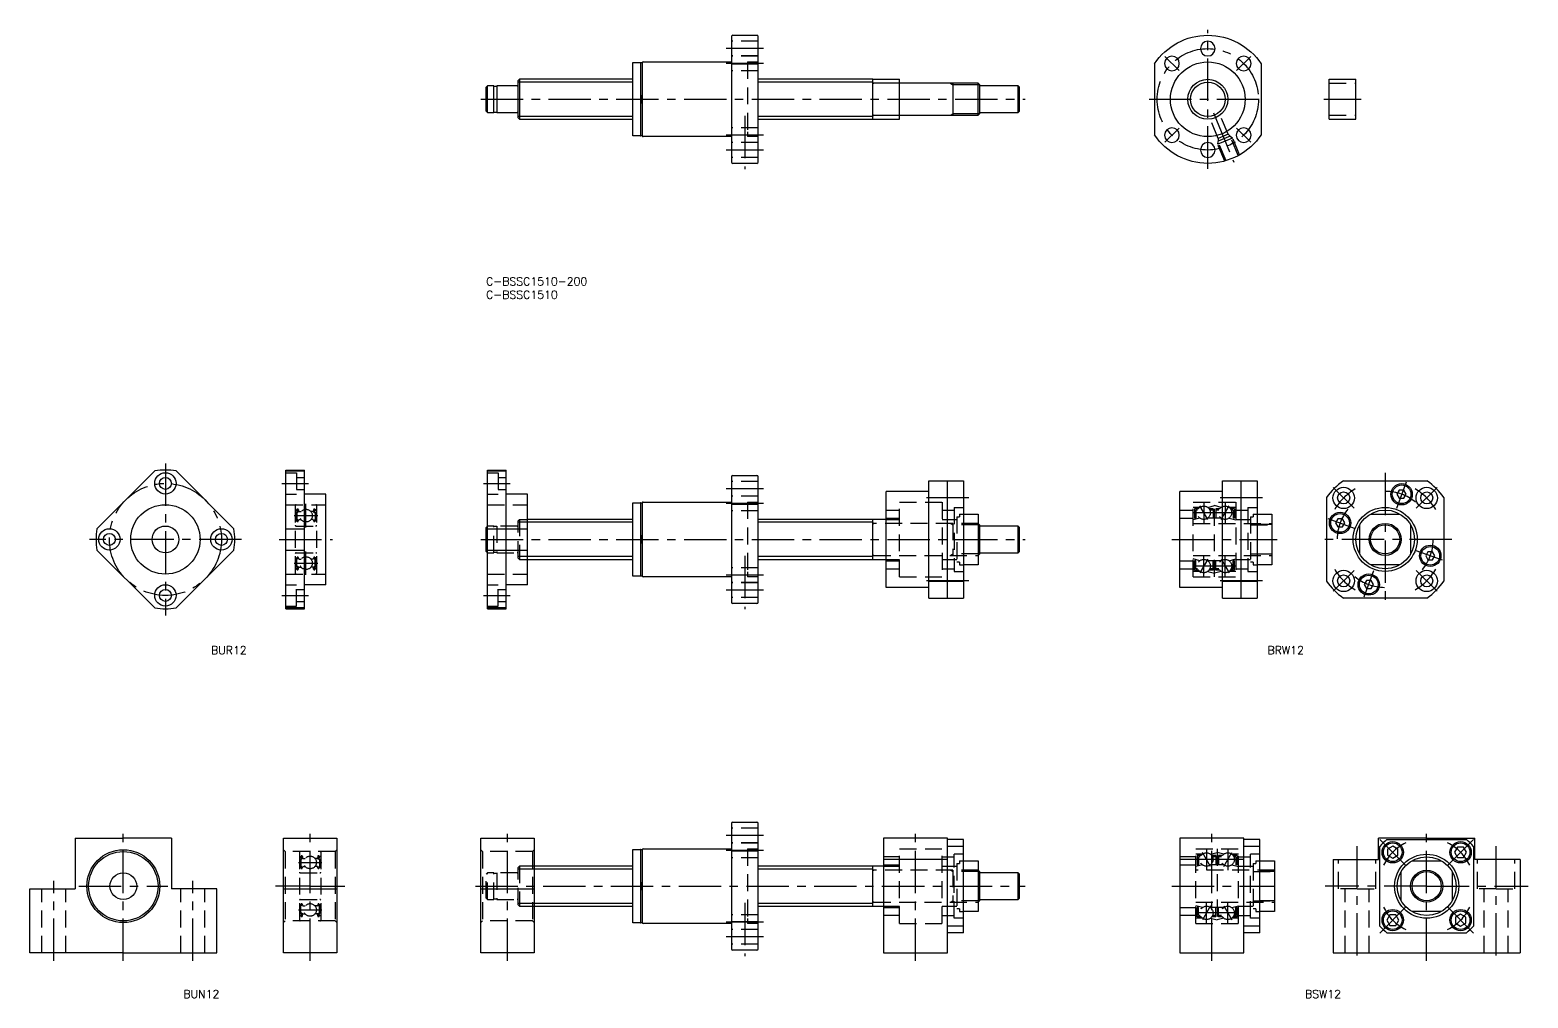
# Model space of a CAD drawing. Extents: x -171 to 391, y -270 to 93.
import ezdxf

# ---------------------------------------------------------------- set-up
doc = ezdxf.new("R2010")
doc.units = 0
doc.header["$LTSCALE"] = 0.5
for name, pattern in [('CENTER', [50.8, 31.75, -6.35, 6.35, -6.35]), ('DASHED', [19.05, 12.7, -6.35]), ('PHANTOM', [63.5, 31.75, -6.35, 6.35, -6.35, 6.35, -6.35])]:
    doc.linetypes.add(name, pattern=pattern)
doc.layers.get('0').update_dxf_attribs({"linetype": 'CONTINUOUS'})
doc.layers.add('CENTER', color=1, linetype='CENTER')
doc.styles.get("Standard").update_dxf_attribs({"font": 'txt.shx', "height": 3, "bigfont": 'bigfont.shx'})

# ---------------------------------------------------------------- blocks, each defined once
blk = doc.blocks.new('*U32')
at = {"color": 7, "linetype": 'CONTINUOUS'}
blk.add_text('C-BSSC1510-200', height=3, dxfattribs=at).set_placement((0, -3))
blk = doc.blocks.new('*U33')
at = {"color": 7, "linetype": 'CONTINUOUS'}
blk.add_text('C-BSSC1510', height=3, dxfattribs=at).set_placement((0, -8))
blk = doc.blocks.new('*U34')
at = {"color": 7, "linetype": 'CONTINUOUS'}
blk.add_text('BUR12', height=3, dxfattribs=at).set_placement((-103.09, -141.25))
blk = doc.blocks.new('*U35')
at = {"color": 7, "linetype": 'CONTINUOUS'}
blk.add_text('BRW12', height=3, dxfattribs=at).set_placement((292.89, -141.25))
blk = doc.blocks.new('*U36')
at = {"color": 7, "linetype": 'CONTINUOUS'}
blk.add_text('BUN12', height=3, dxfattribs=at).set_placement((-113.46, -270.13))
blk = doc.blocks.new('*U37')
at = {"color": 7, "linetype": 'CONTINUOUS'}
blk.add_text('BSW12', height=3, dxfattribs=at).set_placement((306.96, -270.13))

msp = doc.modelspace()

# ---------------------------------------------------------------- linework, layer by layer
at = {"color": 7, "linetype": 'CONTINUOUS'}
for p, q in [((92, 90.26), (92, 43.26)), ((92.5, 90.76), (101.5, 90.76)), ((102, 43.26), (102, 90.26)), ((55, 80.51), (57.85, 80.51)), ((55, 53.01), (55, 80.51)), ((58, 53.01), (58, 80.51)), ((58, 80.51), (58.55, 80.51)), ((58.55, 80.51), (58.55, 53.01)), ((58.85, 80.76), (92, 80.76)), ((92, 80.02), (102, 80.02)), ((250.52, 80.02), (250.52, 53.49)), ((290.52, 80.02), (290.52, 53.49)), ((12.5, 74.26), (12, 73.76)), ((12, 59.76), (12, 73.76)), ((12.5, 74.26), (12.5, 59.26)), ((55, 74.26), (12.5, 74.26)), ((145, 74.26), (102, 74.26)), ((145, 59.26), (145, 74.26)), ((316.06, 59.26), (316.06, 74.26)), ((316.06, 74.26), (326.06, 74.26)), ((326.06, 59.26), (326.06, 74.26)), ((0.5, 71.76), (0, 71.26)), ((0, 62.26), (0, 71.26)), ((2.85, 71.76), (0.5, 71.76)), ((0.5, 61.76), (0.5, 71.76)), ((2.85, 61.76), (2.85, 71.76)), ((4, 71.56), (2.85, 71.56)), ((11.7, 71.76), (4, 71.76)), ((4, 71.76), (4, 61.76)), ((184.5, 72.76), (145.3, 72.76)), ((175, 72.76), (175, 60.76)), ((185, 72.26), (184.5, 72.76)), ((184.5, 60.76), (184.5, 72.76)), ((185, 72.26), (185, 61.26)), ((199.5, 71.76), (185, 71.76)), ((200, 71.26), (199.5, 71.76)), ((199.5, 61.76), (199.5, 71.76)), ((200, 62.26), (200, 71.26)), ((0, 62.26), (0.5, 61.76)), ((2.85, 61.96), (4, 61.96)), ((199.5, 61.76), (200, 62.26)), ((0.5, 61.76), (2.85, 61.76)), ((4, 61.76), (11.7, 61.76)), ((12, 59.76), (12.5, 59.26)), ((12.5, 59.26), (55, 59.26)), ((102, 59.26), (145, 59.26)), ((145.3, 60.76), (184.5, 60.76)), ((184.5, 60.76), (185, 61.26)), ((185, 61.76), (199.5, 61.76)), ((316.06, 59.26), (326.06, 59.26)), ((57.85, 53.01), (55, 53.01)), ((58.55, 53.01), (58, 53.01)), ((92, 52.76), (58.85, 52.76)), ((92, 53.49), (102, 53.49)), ((101.5, 42.76), (92.5, 42.76)), ((-124.2, -72.52), (-145.88, -94.19)), ((-116.18, -72.52), (-94.5, -94.19)), ((-75, -124.2), (-75, -72.2)), ((-75, -72.2), (-68, -72.2)), ((-75, -72.52), (-68, -72.52)), ((-68, -124.2), (-68, -72.2)), ((0.5, -124.2), (0.5, -72.2)), ((0.5, -72.2), (7.5, -72.2)), ((0.5, -72.52), (7.5, -72.52)), ((7.5, -124.2), (7.5, -72.2)), ((92, -74.7), (92, -121.7)), ((92.5, -74.2), (101.5, -74.2)), ((102, -121.7), (102, -74.7)), ((166, -120.2), (166, -76.2)), ((166, -76.2), (179, -76.2)), ((173, -120.2), (173, -76.2)), ((179, -76.2), (179, -120.2)), ((276, -120.2), (276, -76.2)), ((276, -76.2), (289, -76.2)), ((283, -120.2), (283, -76.2)), ((289, -76.2), (289, -120.2)), ((321.35, -76.2), (352.65, -76.2)), ((-60, -81.2), (-68, -81.2)), ((-60, -115.2), (-60, -81.2)), ((15.5, -81.2), (7.5, -81.2)), ((15.5, -115.2), (15.5, -81.2)), ((58.85, -84.2), (92, -84.2)), ((166, -80.2), (150, -80.2)), ((150, -116.2), (150, -80.2)), ((166, -82.55), (179, -82.55)), ((276, -80.2), (260, -80.2)), ((260, -116.2), (260, -80.2)), ((276, -82.55), (289, -82.55)), ((315, -82.55), (315, -113.86)), ((359, -82.55), (359, -113.86)), ((55, -84.45), (57.85, -84.45)), ((55, -111.95), (55, -84.45)), ((58, -111.95), (58, -84.45)), ((58, -84.45), (58.55, -84.45)), ((58.55, -84.45), (58.55, -111.95)), ((92, -84.94), (102, -84.94)), ((179, -88.7), (184.5, -88.7)), ((184.5, -88.7), (184.5, -107.7)), ((289, -88.7), (294.5, -88.7)), ((294.5, -88.7), (294.5, -107.7)), ((331.45, -88.7), (342.55, -88.7)), ((-75, -94.19), (-68, -94.19)), ((0.5, -93.2), (0, -93.7)), ((0, -102.7), (0, -93.7)), ((0.5, -94.19), (15.5, -94.19)), ((55, -90.7), (15.5, -90.7)), ((150, -90.7), (102, -90.7)), ((145, -105.7), (145, -90.7)), ((185, -92.7), (184.5, -92.2)), ((185, -92.7), (185, -103.7)), ((199.5, -93.2), (185, -93.2)), ((200, -93.7), (199.5, -93.2)), ((199.5, -103.2), (199.5, -93.2)), ((200, -102.7), (200, -93.7)), ((294.5, -92.66), (289, -92.66)), ((327.5, -103.75), (327.5, -92.66)), ((346.5, -92.66), (346.5, -103.75)), ((-145.88, -102.21), (-124.2, -123.89)), ((-94.5, -102.21), (-116.18, -123.89)), ((-75, -102.21), (-68, -102.21)), ((0, -102.7), (0.5, -103.2)), ((0.5, -102.21), (15.5, -102.21)), ((15.5, -105.7), (55, -105.7)), ((102, -105.7), (150, -105.7)), ((184.5, -104.2), (185, -103.7)), ((185, -103.2), (199.5, -103.2)), ((199.5, -103.2), (200, -102.7)), ((294.5, -103.75), (289, -103.75)), ((57.85, -111.95), (55, -111.95)), ((58.55, -111.95), (58, -111.95)), ((92, -112.2), (58.85, -112.2)), ((92, -111.47), (102, -111.47)), ((184.5, -107.7), (179, -107.7)), ((294.5, -107.7), (289, -107.7)), ((342.55, -107.7), (331.45, -107.7)), ((-60, -115.2), (-68, -115.2)), ((15.5, -115.2), (7.5, -115.2)), ((166, -116.2), (150, -116.2)), ((166, -113.86), (179, -113.86)), ((276, -116.2), (260, -116.2)), ((276, -113.86), (289, -113.86)), ((101.5, -122.2), (92.5, -122.2)), ((166, -120.2), (179, -120.2)), ((276, -120.2), (289, -120.2)), ((352.65, -120.2), (321.35, -120.2)), ((-68, -123.89), (-75, -123.89)), ((-75, -124.2), (-68, -124.2)), ((7.5, -123.89), (0.5, -123.89)), ((0.5, -124.2), (7.5, -124.2)), ((92, -204.7), (92, -251.7)), ((92.5, -204.2), (101.5, -204.2)), ((102, -251.7), (102, -204.7)), ((-153.96, -210.2), (-153.96, -229.2)), ((-153.96, -210.2), (-135.96, -210.2)), ((-117.96, -210.2), (-135.96, -210.2)), ((-117.96, -210.2), (-117.96, -229.2)), ((-75.96, -253.2), (-75.96, -210.2)), ((-75.96, -210.2), (-55.96, -210.2)), ((-55.96, -210.2), (-55.96, -253.2)), ((-2, -253.2), (-2, -210.2)), ((-2, -210.2), (18, -210.2)), ((18, -210.2), (18, -253.2)), ((149, -210.2), (149, -253.2)), ((173, -210.2), (149, -210.2)), ((173, -253.2), (173, -210.2)), ((179, -210.7), (173, -210.7)), ((179, -213.28), (173, -213.28)), ((179, -245.7), (179, -210.7)), ((260, -210.2), (260, -253.2)), ((284, -210.2), (260, -210.2)), ((284, -253.2), (284, -210.2)), ((290, -210.7), (284, -210.7)), ((290, -213.28), (284, -213.28)), ((290, -245.7), (290, -210.7)), ((334.55, -218.2), (334.55, -210.2)), ((352.55, -210.2), (334.55, -210.2)), ((335.05, -243.13), (335.05, -213.28)), ((337.62, -210.7), (367.47, -210.7)), ((339.82, -213.23), (337.87, -214.35)), ((341.77, -214.35), (339.82, -213.23)), ((352.55, -210.2), (370.55, -210.2)), ((370.05, -213.28), (370.05, -243.13)), ((370.55, -218.2), (370.55, -210.2)), ((55, -214.45), (57.85, -214.45)), ((55, -241.95), (55, -214.45)), ((58, -241.95), (58, -214.45)), ((58, -214.45), (58.55, -214.45)), ((58.55, -214.45), (58.55, -241.95)), ((58.85, -214.2), (92, -214.2)), ((92, -214.94), (102, -214.94)), ((173, -218.2), (149, -218.2)), ((179, -218.7), (184.5, -218.7)), ((184.5, -218.7), (184.5, -237.7)), ((284, -218.2), (260, -218.2)), ((290, -218.7), (295.5, -218.7)), ((295.5, -218.7), (295.5, -237.7)), ((317.55, -218.2), (317.55, -253.2)), ((317.55, -218.2), (334.55, -218.2)), ((337.87, -214.35), (337.87, -216.6)), ((337.87, -216.6), (339.82, -217.73)), ((339.82, -217.73), (341.77, -216.6)), ((341.77, -216.6), (341.77, -214.35)), ((347, -218.7), (358.09, -218.7)), ((364.15, -213.53), (363.02, -215.48)), ((363.02, -215.48), (364.15, -217.42)), ((366.4, -213.53), (364.15, -213.53)), ((364.15, -217.42), (366.4, -217.42)), ((367.52, -215.48), (366.4, -213.53)), ((366.4, -217.42), (367.52, -215.48)), ((387.55, -218.2), (370.55, -218.2)), ((387.55, -218.2), (387.55, -253.2)), ((55, -220.7), (18, -220.7)), ((149, -220.7), (102, -220.7)), ((145, -235.7), (145, -220.7)), ((184.5, -222.66), (179, -222.66)), ((185, -222.7), (184.5, -222.2)), ((185, -222.7), (185, -233.7)), ((199.5, -223.2), (185, -223.2)), ((200, -223.7), (199.5, -223.2)), ((199.5, -233.2), (199.5, -223.2)), ((200, -232.7), (200, -223.7)), ((295.5, -222.66), (290, -222.66)), ((343.05, -233.75), (343.05, -222.66)), ((362.05, -222.66), (362.05, -233.75)), ((-170.96, -253.2), (-170.96, -229.2)), ((-100.96, -253.2), (-100.96, -229.2)), ((-75.96, -229.2), (-55.96, -229.2)), ((-2, -229.2), (18, -229.2)), ((18, -235.7), (55, -235.7)), ((102, -235.7), (149, -235.7)), ((184.5, -233.75), (179, -233.75)), ((184.5, -234.2), (185, -233.7)), ((185, -233.2), (199.5, -233.2)), ((199.5, -233.2), (200, -232.7)), ((295.5, -233.75), (290, -233.75)), ((184.5, -237.7), (179, -237.7)), ((295.5, -237.7), (290, -237.7)), ((338.69, -238.98), (337.57, -240.93)), ((337.57, -240.93), (338.69, -242.88)), ((340.94, -238.98), (338.69, -238.98)), ((342.07, -240.93), (340.94, -238.98)), ((340.94, -242.88), (342.07, -240.93)), ((358.09, -237.7), (347, -237.7)), ((365.27, -238.68), (363.33, -239.81)), ((363.33, -239.81), (363.33, -242.06)), ((367.22, -239.81), (365.27, -238.68)), ((367.22, -242.06), (367.22, -239.81)), ((57.85, -241.95), (55, -241.95)), ((58.55, -241.95), (58, -241.95)), ((92, -242.2), (58.85, -242.2)), ((92, -241.47), (102, -241.47)), ((179, -243.13), (173, -243.13)), ((179, -245.7), (173, -245.7)), ((290, -243.13), (284, -243.13)), ((290, -245.7), (284, -245.7)), ((337.62, -245.7), (367.47, -245.7)), ((338.69, -242.88), (340.94, -242.88)), ((363.33, -242.06), (365.27, -243.18)), ((365.27, -243.18), (367.22, -242.06)), ((101.5, -252.2), (92.5, -252.2)), ((-135.96, -253.2), (-170.96, -253.2)), ((-135.96, -253.2), (-100.96, -253.2)), ((-55.96, -253.2), (-75.96, -253.2)), ((18, -253.2), (-2, -253.2)), ((149, -253.2), (173, -253.2)), ((260, -253.2), (284, -253.2)), ((317.55, -253.2), (387.55, -253.2))]:
    msp.add_line(p, q, dxfattribs=at)
at = {"color": 3, "linetype": 'DASHED'}
for p, q in [((102, 88.51), (92, 88.51)), ((102, 83.01), (92, 83.01)), ((102, 82.94), (92, 82.94)), ((98, 80.76), (102, 80.76)), ((98, 80.76), (98, 54.61)), ((102, 77.44), (92, 77.44)), ((316.06, 72.76), (326.06, 72.76)), ((274.41, 52.13), (271.44, 59.31)), ((278.11, 53.67), (275.14, 60.85)), ((316.06, 60.76), (326.06, 60.76)), ((102, 56.07), (92, 56.07)), ((102, 50.57), (92, 50.57)), ((98, 54.61), (98, 52.76)), ((102, 52.76), (98, 52.76)), ((279.8, 52.2), (274.26, 49.9)), ((274.26, 49.9), (274.4, 50.98)), ((278.92, 52.92), (274.37, 51.04)), ((274.41, 52.13), (274.37, 51.04)), ((277.39, 43.76), (274.37, 51.04)), ((278.11, 53.67), (274.41, 52.13)), ((278.11, 53.67), (278.92, 52.92)), ((281.93, 45.64), (278.92, 52.92)), ((279.8, 52.2), (278.94, 52.86)), ((282.41, 45.91), (279.8, 52.2)), ((102, 50.51), (92, 50.51)), ((102, 45.01), (92, 45.01)), ((276.86, 43.61), (274.26, 49.9)), ((-75, -73.2), (-71, -73.2)), ((-71, -73.2), (-71, -81.2)), ((-71, -74.95), (-68, -74.95)), ((0.5, -73.2), (4.5, -73.2)), ((4.5, -73.2), (4.5, -81.2)), ((4.5, -74.95), (7.5, -74.95)), ((102, -76.45), (92, -76.45)), ((-75, -81.2), (-71, -81.2)), ((-71, -79.45), (-68, -79.45)), ((0.5, -81.2), (4.5, -81.2)), ((4.5, -79.45), (7.5, -79.45)), ((102, -81.95), (92, -81.95)), ((102, -82.02), (92, -82.02)), ((98, -84.2), (102, -84.2)), ((98, -84.2), (98, -110.35)), ((155, -84.2), (171, -84.2)), ((155, -112.2), (155, -84.2)), ((171, -84.2), (171, -112.2)), ((265, -84.2), (281, -84.2)), ((265, -112.2), (265, -84.2)), ((273, -112.2), (273, -84.2)), ((281, -84.2), (281, -112.2)), ((-75, -85.2), (-60, -85.2)), ((-71.5, -85.5), (-71.5, -110.9)), ((-71.4, -87.1), (-71.04, -87.1)), ((-70.52, -87.7), (-71.17, -88.08)), ((-71.17, -88.08), (-71.17, -90.9)), ((-71.05, -87.12), (-70.88, -86.91)), ((-70.9, -87.53), (-71.04, -87.39)), ((-70.32, -87.82), (-70.97, -88.19)), ((-70.97, -88.19), (-70.97, -90.9)), ((-70.9, -87.25), (-70.73, -87.04)), ((-70.76, -87.39), (-70.9, -87.25)), ((-70.9, -87.53), (-70.76, -87.39)), ((-70.55, -87.1), (-70.52, -87.7)), ((-70.35, -87.08), (-70.3, -87.71)), ((-70.32, -87.46), (-70.32, -87.82)), ((-70.2, -87.8), (-69.35, -87.8)), ((-64.8, -87.8), (-65.65, -87.8)), ((-64.65, -87.08), (-64.7, -87.71)), ((-64.68, -87.46), (-64.68, -87.82)), ((-64.68, -87.82), (-64.03, -88.19)), ((-64.45, -87.1), (-64.48, -87.7)), ((-64.48, -87.7), (-63.83, -88.08)), ((-64.1, -87.25), (-64.27, -87.04)), ((-64.24, -87.39), (-64.1, -87.25)), ((-64.1, -87.53), (-64.24, -87.39)), ((-63.95, -87.12), (-64.12, -86.91)), ((-64.1, -87.53), (-63.96, -87.39)), ((-64.03, -88.19), (-64.03, -90.9)), ((-63.6, -87.1), (-63.96, -87.1)), ((-63.83, -88.08), (-63.83, -90.9)), ((-63.5, -85.5), (-63.5, -110.9)), ((0.5, -85.2), (15.5, -85.2)), ((102, -87.52), (92, -87.52)), ((150, -87.2), (155, -87.2)), ((171, -87.2), (175.5, -87.2)), ((175.5, -86.2), (175.5, -110.2)), ((175.5, -86.2), (179, -86.2)), ((176.5, -89.7), (176.5, -106.7)), ((176.5, -89.7), (177.5, -89.7)), ((177.5, -88.7), (177.5, -89.7)), ((177.5, -88.7), (179, -88.7)), ((260, -87.2), (265, -87.2)), ((267.5, -86.2), (265, -86.2)), ((265.5, -86.7), (265.5, -90.2)), ((267, -86.7), (265.5, -86.7)), ((266, -87.2), (266, -90.2)), ((266.71, -87.2), (266, -87.2)), ((270.5, -86.2), (273, -85.53)), ((272.5, -86.7), (271, -86.7)), ((272.5, -87.2), (271.29, -87.2)), ((272.5, -86.7), (272.5, -90.2)), ((275.5, -86.2), (273, -85.53)), ((273.5, -86.7), (273.5, -90.2)), ((275, -86.7), (273.5, -86.7)), ((274.71, -87.2), (273.5, -87.2)), ((281, -86.2), (278.5, -86.2)), ((280.5, -86.7), (279, -86.7)), ((280, -87.2), (279.29, -87.2)), ((280, -87.2), (280, -90.2)), ((280.5, -86.7), (280.5, -90.2)), ((281, -87.2), (285.5, -87.2)), ((285.5, -86.2), (285.5, -110.2)), ((285.5, -86.2), (289, -86.2)), ((286.5, -89.7), (286.5, -106.7)), ((286.5, -89.7), (287.5, -89.7)), ((287.5, -88.7), (287.5, -89.7)), ((287.5, -88.7), (289, -88.7)), ((-71.4, -91.25), (-71.05, -91.25)), ((-71.2, -93.2), (-63.8, -93.2)), ((-71.05, -91.25), (-70.86, -91.48)), ((-70.57, -90.9), (-70.97, -90.9)), ((-70.97, -91.1), (-70.57, -91.1)), ((-70.71, -91.55), (-70.61, -91.55)), ((-70.57, -91.1), (-70.57, -90.9)), ((-70.42, -91.42), (-70.22, -90.87)), ((-70.13, -90.8), (-69.35, -90.8)), ((-64.87, -90.8), (-65.65, -90.8)), ((-64.58, -91.42), (-64.78, -90.87)), ((-64.43, -91.1), (-64.43, -90.9)), ((-64.43, -90.9), (-64.03, -90.9)), ((-64.03, -91.1), (-64.43, -91.1)), ((-64.29, -91.55), (-64.39, -91.55)), ((-63.95, -91.25), (-64.14, -91.48)), ((-63.6, -91.25), (-63.95, -91.25)), ((2.85, -93.2), (0.5, -93.2)), ((2.85, -103.2), (2.85, -93.2)), ((4, -93.4), (2.85, -93.4)), ((11.7, -93.2), (4, -93.2)), ((4, -93.2), (4, -103.2)), ((12.5, -90.7), (12, -91.2)), ((12, -105.2), (12, -91.2)), ((15.5, -91.76), (12, -91.76)), ((12.5, -90.7), (12.5, -105.7)), ((12.5, -90.7), (15.5, -90.7)), ((184.5, -92.2), (145.3, -92.2)), ((150, -90.2), (155, -90.2)), ((150, -90.7), (155, -90.7)), ((171, -90.7), (176.5, -90.7)), ((174.06, -92.2), (175, -92.75)), ((175, -92.2), (175, -104.2)), ((184.5, -92.75), (175, -92.75)), ((260, -90.2), (265, -90.2)), ((267.5, -90.2), (265, -90.87)), ((265, -92.2), (294.5, -92.2)), ((266, -90.2), (265.5, -90.2)), ((275.5, -90.2), (270.5, -90.2)), ((278.5, -90.2), (281, -90.87)), ((280.5, -90.2), (280, -90.2)), ((281, -90.7), (286.5, -90.7)), ((286.5, -92.75), (294.5, -92.75)), ((-71.4, -105.15), (-71.05, -105.15)), ((-71.2, -103.2), (-63.8, -103.2)), ((-71.17, -108.33), (-71.17, -105.5)), ((-71.05, -105.15), (-70.86, -104.93)), ((-70.97, -105.3), (-70.57, -105.3)), ((-70.57, -105.5), (-70.97, -105.5)), ((-70.97, -108.21), (-70.97, -105.5)), ((-70.71, -104.85), (-70.61, -104.85)), ((-70.57, -105.3), (-70.57, -105.5)), ((-70.42, -104.99), (-70.22, -105.54)), ((-70.13, -105.6), (-69.35, -105.6)), ((-64.87, -105.6), (-65.65, -105.6)), ((-64.58, -104.99), (-64.78, -105.54)), ((-64.43, -105.3), (-64.43, -105.5)), ((-64.03, -105.3), (-64.43, -105.3)), ((-64.43, -105.5), (-64.03, -105.5)), ((-64.29, -104.85), (-64.39, -104.85)), ((-63.95, -105.15), (-64.14, -104.93)), ((-64.03, -108.21), (-64.03, -105.5)), ((-63.6, -105.15), (-63.95, -105.15)), ((-63.83, -108.33), (-63.83, -105.5)), ((0.5, -103.2), (2.85, -103.2)), ((2.85, -103), (4, -103)), ((4, -103.2), (11.7, -103.2)), ((15.5, -104.65), (12, -104.65)), ((12, -105.2), (12.5, -105.7)), ((12.5, -105.7), (15.5, -105.7)), ((145.3, -104.2), (184.5, -104.2)), ((150, -105.7), (155, -105.7)), ((150, -106.2), (155, -106.2)), ((171, -105.7), (176.5, -105.7)), ((174.06, -104.2), (175, -103.66)), ((184.5, -103.66), (175, -103.66)), ((260, -106.2), (265, -106.2)), ((265, -104.2), (294.5, -104.2)), ((267.5, -106.2), (265, -105.53)), ((265.5, -109.7), (265.5, -106.2)), ((266, -106.2), (265.5, -106.2)), ((266, -109.2), (266, -106.2)), ((275.5, -106.2), (270.5, -106.2)), ((272.5, -109.7), (272.5, -106.2)), ((273.5, -109.7), (273.5, -106.2)), ((278.5, -106.2), (281, -105.53)), ((280, -109.2), (280, -106.2)), ((280.5, -106.2), (280, -106.2)), ((280.5, -109.7), (280.5, -106.2)), ((281, -105.7), (286.5, -105.7)), ((286.5, -103.66), (294.5, -103.66)), ((-75, -111.2), (-60, -111.2)), ((-71.4, -109.3), (-71.04, -109.3)), ((-70.52, -108.71), (-71.17, -108.33)), ((-71.05, -109.29), (-70.88, -109.49)), ((-70.9, -108.88), (-71.04, -109.02)), ((-70.32, -108.59), (-70.97, -108.21)), ((-70.9, -108.88), (-70.76, -109.02)), ((-70.76, -109.02), (-70.9, -109.16)), ((-70.9, -109.16), (-70.73, -109.36)), ((-70.55, -109.31), (-70.52, -108.71)), ((-70.35, -109.33), (-70.3, -108.7)), ((-70.32, -108.95), (-70.32, -108.59)), ((-70.2, -108.6), (-69.35, -108.6)), ((-64.8, -108.6), (-65.65, -108.6)), ((-64.65, -109.33), (-64.7, -108.7)), ((-64.68, -108.59), (-64.03, -108.21)), ((-64.68, -108.95), (-64.68, -108.59)), ((-64.48, -108.71), (-63.83, -108.33)), ((-64.45, -109.31), (-64.48, -108.71)), ((-64.1, -109.16), (-64.27, -109.36)), ((-64.1, -108.88), (-64.24, -109.02)), ((-64.24, -109.02), (-64.1, -109.16)), ((-63.95, -109.29), (-64.12, -109.49)), ((-64.1, -108.88), (-63.96, -109.02)), ((-63.6, -109.3), (-63.96, -109.3)), ((0.5, -111.2), (15.5, -111.2)), ((102, -108.89), (92, -108.89)), ((98, -110.35), (98, -112.2)), ((102, -112.2), (98, -112.2)), ((150, -109.2), (155, -109.2)), ((155, -112.2), (171, -112.2)), ((171, -109.2), (175.5, -109.2)), ((175.5, -110.2), (179, -110.2)), ((177.5, -106.7), (176.5, -106.7)), ((177.5, -106.7), (177.5, -107.7)), ((177.5, -107.7), (179, -107.7)), ((260, -109.2), (265, -109.2)), ((267.5, -110.2), (265, -110.2)), ((265, -112.2), (281, -112.2)), ((267, -109.7), (265.5, -109.7)), ((266.71, -109.2), (266, -109.2)), ((270.5, -110.2), (273, -110.87)), ((272.5, -109.7), (271, -109.7)), ((272.5, -109.2), (271.29, -109.2)), ((275.5, -110.2), (273, -110.87)), ((274.71, -109.2), (273.5, -109.2)), ((275, -109.7), (273.5, -109.7)), ((281, -110.2), (278.5, -110.2)), ((280.5, -109.7), (279, -109.7)), ((280, -109.2), (279.29, -109.2)), ((281, -109.2), (285.5, -109.2)), ((285.5, -110.2), (289, -110.2)), ((287.5, -106.7), (286.5, -106.7)), ((287.5, -106.7), (287.5, -107.7)), ((287.5, -107.7), (289, -107.7)), ((-75, -115.2), (-71, -115.2)), ((-71, -123.2), (-71, -115.2)), ((-71, -116.95), (-68, -116.95)), ((-68, -123.2), (-68, -115.2)), ((0.5, -115.2), (4.5, -115.2)), ((4.5, -123.2), (4.5, -115.2)), ((4.5, -116.95), (7.5, -116.95)), ((7.5, -123.2), (7.5, -115.2)), ((102, -114.39), (92, -114.39)), ((102, -114.45), (92, -114.45)), ((-75, -123.2), (-71, -123.2)), ((-71, -121.45), (-68, -121.45)), ((0.5, -123.2), (4.5, -123.2)), ((4.5, -121.45), (7.5, -121.45)), ((102, -119.95), (92, -119.95)), ((102, -206.45), (92, -206.45)), ((102, -211.95), (92, -211.95)), ((102, -212.02), (92, -212.02)), ((-75.96, -214.55), (-75.31, -215.2)), ((-75.31, -215.2), (-75.31, -241.2)), ((-56.61, -215.2), (-75.31, -215.2)), ((-69.96, -215.5), (-69.96, -240.9)), ((-69.86, -217.1), (-69.5, -217.1)), ((-68.98, -217.7), (-69.63, -218.08)), ((-69.63, -218.08), (-69.63, -220.9)), ((-69.51, -217.12), (-69.34, -216.91)), ((-69.35, -217.53), (-69.5, -217.39)), ((-68.78, -217.82), (-69.43, -218.19)), ((-69.43, -218.19), (-69.43, -220.9)), ((-69.35, -217.25), (-69.18, -217.04)), ((-69.21, -217.39), (-69.35, -217.25)), ((-69.35, -217.53), (-69.21, -217.39)), ((-69.01, -217.1), (-68.98, -217.7)), ((-68.81, -217.08), (-68.75, -217.71)), ((-68.78, -217.46), (-68.78, -217.82)), ((-68.65, -217.8), (-67.81, -217.8)), ((-63.26, -217.8), (-64.11, -217.8)), ((-63.1, -217.08), (-63.16, -217.71)), ((-63.14, -217.46), (-63.14, -217.82)), ((-63.14, -217.82), (-62.49, -218.19)), ((-62.91, -217.1), (-62.94, -217.7)), ((-62.94, -217.7), (-62.29, -218.08)), ((-62.56, -217.25), (-62.73, -217.04)), ((-62.7, -217.39), (-62.56, -217.25)), ((-62.56, -217.53), (-62.7, -217.39)), ((-62.4, -217.12), (-62.58, -216.91)), ((-62.56, -217.53), (-62.42, -217.39)), ((-62.49, -218.19), (-62.49, -220.9)), ((-62.06, -217.1), (-62.42, -217.1)), ((-62.29, -218.08), (-62.29, -220.9)), ((-61.96, -215.5), (-61.96, -240.9)), ((-55.96, -214.55), (-56.61, -215.2)), ((-56.61, -215.2), (-56.61, -241.2)), ((-2, -214.55), (-1.35, -215.2)), ((-1.35, -215.2), (-1.35, -241.2)), ((17.35, -215.2), (-1.35, -215.2)), ((18, -214.55), (17.35, -215.2)), ((17.35, -215.2), (17.35, -241.2)), ((102, -217.52), (92, -217.52)), ((98, -214.2), (102, -214.2)), ((98, -214.2), (98, -240.35)), ((155, -217.2), (149, -217.2)), ((155, -242.2), (155, -214.2)), ((155, -214.2), (171, -214.2)), ((171, -242.2), (171, -214.2)), ((171, -217.2), (175.5, -217.2)), ((179, -216.2), (175.5, -216.2)), ((175.5, -240.2), (175.5, -216.2)), ((177.5, -218.7), (177.5, -219.7)), ((177.5, -218.7), (179, -218.7)), ((266, -217.2), (260, -217.2)), ((266, -242.2), (266, -214.2)), ((266, -214.2), (282, -214.2)), ((268.5, -216.2), (266, -216.2)), ((266.5, -216.7), (266.5, -220.2)), ((268, -216.7), (266.5, -216.7)), ((267, -217.2), (267, -220.2)), ((267.71, -217.2), (267, -217.2)), ((271.5, -216.2), (274, -215.53)), ((273.5, -216.7), (272, -216.7)), ((273.5, -217.2), (272.29, -217.2)), ((273.5, -216.7), (273.5, -220.2)), ((274, -214.2), (274, -242.2)), ((276.5, -216.2), (274, -215.53)), ((274.5, -216.7), (274.5, -220.2)), ((276, -216.7), (274.5, -216.7)), ((275.71, -217.2), (274.5, -217.2)), ((282, -216.2), (279.5, -216.2)), ((281.5, -216.7), (280, -216.7)), ((281, -217.2), (280.29, -217.2)), ((281, -217.2), (281, -220.2)), ((281.5, -216.7), (281.5, -220.2)), ((282, -242.2), (282, -214.2)), ((282, -217.2), (286.5, -217.2)), ((290, -216.2), (286.5, -216.2)), ((286.5, -240.2), (286.5, -216.2)), ((288.5, -218.7), (288.5, -219.7)), ((288.5, -218.7), (290, -218.7)), ((319.55, -229.2), (319.55, -218.2)), ((333.55, -229.2), (333.55, -218.2)), ((371.55, -229.2), (371.55, -218.2)), ((385.55, -229.2), (385.55, -218.2)), ((-69.86, -221.25), (-69.51, -221.25)), ((-69.66, -223.2), (-62.26, -223.2)), ((-69.51, -221.25), (-69.31, -221.48)), ((-69.03, -220.9), (-69.43, -220.9)), ((-69.43, -221.1), (-69.03, -221.1)), ((-69.16, -221.55), (-69.07, -221.55)), ((-69.03, -221.1), (-69.03, -220.9)), ((-68.88, -221.42), (-68.68, -220.87)), ((-68.58, -220.8), (-67.81, -220.8)), ((-63.33, -220.8), (-64.11, -220.8)), ((-63.04, -221.42), (-63.24, -220.87)), ((-62.89, -220.9), (-62.49, -220.9)), ((-62.89, -221.1), (-62.89, -220.9)), ((-62.49, -221.1), (-62.89, -221.1)), ((-62.75, -221.55), (-62.85, -221.55)), ((-62.41, -221.25), (-62.6, -221.48)), ((-62.06, -221.25), (-62.41, -221.25)), ((0.5, -223.2), (0, -223.7)), ((0, -232.7), (0, -223.7)), ((2.85, -223.2), (0.5, -223.2)), ((0.5, -233.2), (0.5, -223.2)), ((2.85, -233.2), (2.85, -223.2)), ((4, -223.4), (2.85, -223.4)), ((11.7, -223.2), (4, -223.2)), ((4, -223.2), (4, -233.2)), ((12.5, -220.7), (12, -221.2)), ((12, -235.2), (12, -221.2)), ((18, -221.76), (12, -221.76)), ((12.5, -220.7), (12.5, -235.7)), ((18, -220.7), (12.5, -220.7)), ((184.5, -222.2), (145.3, -222.2)), ((149, -220.2), (155, -220.2)), ((149, -220.7), (155, -220.7)), ((171, -220.7), (176.5, -220.7)), ((174.06, -222.2), (175, -222.75)), ((175, -222.2), (175, -234.2)), ((184.5, -222.75), (175, -222.75)), ((176.5, -219.7), (176.5, -236.7)), ((176.5, -219.7), (177.5, -219.7)), ((260, -220.2), (266, -220.2)), ((268.5, -220.2), (266, -220.87)), ((295.5, -222.2), (266, -222.2)), ((267, -220.2), (266.5, -220.2)), ((276.5, -220.2), (271.5, -220.2)), ((279.5, -220.2), (282, -220.87)), ((281.5, -220.2), (281, -220.2)), ((282, -220.7), (287.5, -220.7)), ((287.5, -219.7), (287.5, -236.7)), ((287.5, -219.7), (288.5, -219.7)), ((287.5, -222.75), (295.5, -222.75)), ((-166.46, -253.2), (-166.46, -229.2)), ((-157.46, -253.2), (-157.46, -229.2)), ((-114.46, -253.2), (-114.46, -229.2)), ((-105.46, -253.2), (-105.46, -229.2)), ((326.55, -229.2), (319.55, -229.2)), ((322.05, -253.2), (322.05, -229.2)), ((326.55, -229.2), (333.55, -229.2)), ((331.05, -253.2), (331.05, -229.2)), ((378.55, -229.2), (371.55, -229.2)), ((374.05, -253.2), (374.05, -229.2)), ((378.55, -229.2), (385.55, -229.2)), ((383.05, -253.2), (383.05, -229.2)), ((-69.86, -235.15), (-69.51, -235.15)), ((-69.66, -233.2), (-62.26, -233.2)), ((-69.63, -238.33), (-69.63, -235.5)), ((-69.51, -235.15), (-69.31, -234.93)), ((-69.43, -235.3), (-69.03, -235.3)), ((-69.43, -238.21), (-69.43, -235.5)), ((-69.03, -235.5), (-69.43, -235.5)), ((-69.16, -234.85), (-69.07, -234.85)), ((-69.03, -235.3), (-69.03, -235.5)), ((-68.88, -234.99), (-68.68, -235.54)), ((-68.58, -235.6), (-67.81, -235.6)), ((-63.33, -235.6), (-64.11, -235.6)), ((-63.04, -234.99), (-63.24, -235.54)), ((-62.49, -235.3), (-62.89, -235.3)), ((-62.89, -235.3), (-62.89, -235.5)), ((-62.89, -235.5), (-62.49, -235.5)), ((-62.75, -234.85), (-62.85, -234.85)), ((-62.41, -235.15), (-62.6, -234.93)), ((-62.49, -238.21), (-62.49, -235.5)), ((-62.06, -235.15), (-62.41, -235.15)), ((-62.29, -238.33), (-62.29, -235.5)), ((0, -232.7), (0.5, -233.2)), ((0.5, -233.2), (2.85, -233.2)), ((2.85, -233), (4, -233)), ((4, -233.2), (11.7, -233.2)), ((18, -234.65), (12, -234.65)), ((12, -235.2), (12.5, -235.7)), ((12.5, -235.7), (18, -235.7)), ((145.3, -234.2), (184.5, -234.2)), ((149, -235.7), (155, -235.7)), ((171, -235.7), (176.5, -235.7)), ((174.06, -234.2), (175, -233.66)), ((184.5, -233.66), (175, -233.66)), ((266, -234.2), (295.5, -234.2)), ((268.5, -236.2), (266, -235.53)), ((279.5, -236.2), (282, -235.53)), ((282, -235.7), (287.5, -235.7)), ((287.5, -233.66), (295.5, -233.66)), ((-75.96, -241.85), (-75.31, -241.2)), ((-56.61, -241.2), (-75.31, -241.2)), ((-69.86, -239.3), (-69.5, -239.3)), ((-68.98, -238.71), (-69.63, -238.33)), ((-69.51, -239.29), (-69.34, -239.49)), ((-69.35, -238.88), (-69.5, -239.02)), ((-68.78, -238.59), (-69.43, -238.21)), ((-69.35, -238.88), (-69.21, -239.02)), ((-69.21, -239.02), (-69.35, -239.16)), ((-69.35, -239.16), (-69.18, -239.36)), ((-69.01, -239.31), (-68.98, -238.71)), ((-68.81, -239.33), (-68.75, -238.7)), ((-68.78, -238.95), (-68.78, -238.59)), ((-68.65, -238.6), (-67.81, -238.6)), ((-63.26, -238.6), (-64.11, -238.6)), ((-63.1, -239.33), (-63.16, -238.7)), ((-63.14, -238.59), (-62.49, -238.21)), ((-63.14, -238.95), (-63.14, -238.59)), ((-62.94, -238.71), (-62.29, -238.33)), ((-62.91, -239.31), (-62.94, -238.71)), ((-62.56, -239.16), (-62.73, -239.36)), ((-62.56, -238.88), (-62.7, -239.02)), ((-62.7, -239.02), (-62.56, -239.16)), ((-62.4, -239.29), (-62.58, -239.49)), ((-62.56, -238.88), (-62.42, -239.02)), ((-62.06, -239.3), (-62.42, -239.3)), ((-55.96, -241.85), (-56.61, -241.2)), ((-2, -241.85), (-1.35, -241.2)), ((17.35, -241.2), (-1.35, -241.2)), ((18, -241.85), (17.35, -241.2)), ((102, -238.89), (92, -238.89)), ((98, -240.35), (98, -242.2)), ((149, -236.2), (155, -236.2)), ((155, -239.2), (149, -239.2)), ((171, -239.2), (175.5, -239.2)), ((179, -240.2), (175.5, -240.2)), ((177.5, -236.7), (176.5, -236.7)), ((177.5, -236.7), (177.5, -237.7)), ((177.5, -237.7), (179, -237.7)), ((260, -236.2), (266, -236.2)), ((266, -239.2), (260, -239.2)), ((268.5, -240.2), (266, -240.2)), ((266.5, -239.7), (266.5, -236.2)), ((267, -236.2), (266.5, -236.2)), ((268, -239.7), (266.5, -239.7)), ((267, -239.2), (267, -236.2)), ((267.71, -239.2), (267, -239.2)), ((276.5, -236.2), (271.5, -236.2)), ((271.5, -240.2), (274, -240.87)), ((273.5, -239.7), (272, -239.7)), ((273.5, -239.2), (272.29, -239.2)), ((273.5, -239.7), (273.5, -236.2)), ((276.5, -240.2), (274, -240.87)), ((274.5, -239.7), (274.5, -236.2)), ((275.71, -239.2), (274.5, -239.2)), ((276, -239.7), (274.5, -239.7)), ((282, -240.2), (279.5, -240.2)), ((281.5, -239.7), (280, -239.7)), ((281, -239.2), (280.29, -239.2)), ((281, -239.2), (281, -236.2)), ((281.5, -236.2), (281, -236.2)), ((281.5, -239.7), (281.5, -236.2)), ((282, -239.2), (286.5, -239.2)), ((290, -240.2), (286.5, -240.2)), ((288.5, -236.7), (287.5, -236.7)), ((288.5, -236.7), (288.5, -237.7)), ((288.5, -237.7), (290, -237.7)), ((102, -244.39), (92, -244.39)), ((102, -244.45), (92, -244.45)), ((102, -242.2), (98, -242.2)), ((155, -242.2), (171, -242.2)), ((266, -242.2), (282, -242.2)), ((102, -249.95), (92, -249.95))]:
    msp.add_line(p, q, dxfattribs=at)
at = {"color": 3, "linetype": 'CONTINUOUS'}
for p, q in [((55, 73.21), (12, 73.21)), ((145, 73.21), (102, 73.21)), ((174.06, 72.76), (175, 72.22)), ((185, 72.22), (175, 72.22)), ((55, 60.31), (12, 60.31)), ((145, 60.31), (102, 60.31)), ((174.06, 60.76), (175, 61.3)), ((185, 61.3), (175, 61.3)), ((55, -91.76), (15.5, -91.76)), ((145, -91.76), (102, -91.76)), ((184.5, -92.75), (185, -92.75)), ((55, -104.65), (15.5, -104.65)), ((145, -104.65), (102, -104.65)), ((184.5, -103.66), (185, -103.66)), ((55, -221.76), (18, -221.76)), ((145, -221.76), (102, -221.76)), ((184.5, -222.75), (185, -222.75)), ((55, -234.65), (18, -234.65)), ((145, -234.65), (102, -234.65)), ((184.5, -233.66), (185, -233.66))]:
    msp.add_line(p, q, dxfattribs=at)
at = {"color": 3, "linetype": 'PHANTOM'}
for p, q in [((145, 74.26), (155, 74.26)), ((155, 59.26), (155, 74.26)), ((145, 59.26), (155, 59.26))]:
    msp.add_line(p, q, dxfattribs=at)
at = {"color": 7, "linetype": 'CONTINUOUS'}
for points in [[(342.29, -79.79), (341.42, -81.29), (342.29, -82.79), (344.02, -82.79), (344.89, -81.29), (344.02, -79.79)], [(319.22, -90.55), (318.35, -92.05), (319.22, -93.55), (320.95, -93.55), (321.82, -92.05), (320.95, -90.55)], [(353.05, -102.86), (352.18, -104.36), (353.05, -105.86), (354.78, -105.86), (355.65, -104.36), (354.78, -102.86)], [(329.98, -113.62), (329.11, -115.12), (329.98, -116.62), (331.71, -116.62), (332.58, -115.12), (331.71, -113.62)]]:
    msp.add_lwpolyline(points, close=True, dxfattribs=at)
for points in [[(-170.96, -229.2), (-153.96, -229.2)], [(-100.96, -229.2), (-117.96, -229.2)]]:
    msp.add_lwpolyline(points, dxfattribs=at)
at = {"color": 7}
for points in [[(58.55, 65.22, 0), (58.55, 65.27, 0), (58.55, 65.32, 0), (58.55, 65.36, 0), (58.55, 65.41, 0), (58.55, 65.46, 0), (58.55, 65.51, 0), (58.55, 65.56, 0), (58.55, 65.61, 0), (58.55, 65.66, 0), (58.55, 65.71, 0), (58.55, 65.76, 0), (58.55, 65.8, 0), (58.55, 65.85, 0), (58.55, 65.9, 0), (58.55, 65.95, 0), (58.55, 66, 0), (58.55, 66.05, 0), (58.55, 66.1, 0), (58.55, 66.15, 0), (58.55, 66.2, 0), (58.55, 66.25, 0), (58.55, 66.29, 0), (58.55, 66.34, 0), (58.55, 66.39, 0), (58.55, 66.44, 0), (58.55, 66.49, 0), (58.55, 66.54, 0), (58.55, 66.59, 0), (58.55, 66.64, 0), (58.55, 66.69, 0), (58.55, 66.73, 0), (58.55, 66.78, 0), (58.55, 66.83, 0), (58.55, 66.88, 0), (58.55, 66.93, 0), (58.55, 66.98, 0), (58.55, 67.03, 0), (58.55, 67.08, 0), (58.55, 67.13, 0), (58.55, 67.17, 0), (58.55, 67.22, 0), (58.55, 67.27, 0), (58.55, 67.32, 0), (58.55, 67.37, 0), (58.55, 67.42, 0), (58.55, 67.47, 0), (58.55, 67.52, 0), (58.55, 67.57, 0), (58.55, 67.61, 0), (58.55, 67.66, 0), (58.55, 67.71, 0), (58.55, 67.76, 0), (58.55, 67.81, 0), (58.55, 67.86, 0), (58.55, 67.91, 0), (58.55, 67.96, 0), (58.55, 68.01, 0), (58.55, 68.05, 0), (58.55, 68.1, 0), (58.55, 68.15, 0), (58.55, 68.2, 0), (58.55, 68.25, 0), (58.55, 68.3, 0)], [(58.55, -99.74, 0), (58.55, -99.7, 0), (58.55, -99.65, 0), (58.55, -99.6, 0), (58.55, -99.55, 0), (58.55, -99.5, 0), (58.55, -99.45, 0), (58.55, -99.4, 0), (58.55, -99.35, 0), (58.55, -99.3, 0), (58.55, -99.26, 0), (58.55, -99.21, 0), (58.55, -99.16, 0), (58.55, -99.11, 0), (58.55, -99.06, 0), (58.55, -99.01, 0), (58.55, -98.96, 0), (58.55, -98.91, 0), (58.55, -98.86, 0), (58.55, -98.82, 0), (58.55, -98.77, 0), (58.55, -98.72, 0), (58.55, -98.67, 0), (58.55, -98.62, 0), (58.55, -98.57, 0), (58.55, -98.52, 0), (58.55, -98.47, 0), (58.55, -98.42, 0), (58.55, -98.38, 0), (58.55, -98.33, 0), (58.55, -98.28, 0), (58.55, -98.23, 0), (58.55, -98.18, 0), (58.55, -98.13, 0), (58.55, -98.08, 0), (58.55, -98.03, 0), (58.55, -97.98, 0), (58.55, -97.94, 0), (58.55, -97.89, 0), (58.55, -97.84, 0), (58.55, -97.79, 0), (58.55, -97.74, 0), (58.55, -97.69, 0), (58.55, -97.64, 0), (58.55, -97.59, 0), (58.55, -97.54, 0), (58.55, -97.5, 0), (58.55, -97.45, 0), (58.55, -97.4, 0), (58.55, -97.35, 0), (58.55, -97.3, 0), (58.55, -97.25, 0), (58.55, -97.2, 0), (58.55, -97.15, 0), (58.55, -97.1, 0), (58.55, -97.06, 0), (58.55, -97.01, 0), (58.55, -96.96, 0), (58.55, -96.91, 0), (58.55, -96.86, 0), (58.55, -96.81, 0), (58.55, -96.76, 0), (58.55, -96.71, 0), (58.55, -96.66, 0)], [(58.55, -229.75, 0), (58.55, -229.7, 0), (58.55, -229.65, 0), (58.55, -229.6, 0), (58.55, -229.55, 0), (58.55, -229.5, 0), (58.55, -229.45, 0), (58.55, -229.4, 0), (58.55, -229.35, 0), (58.55, -229.3, 0), (58.55, -229.26, 0), (58.55, -229.21, 0), (58.55, -229.16, 0), (58.55, -229.11, 0), (58.55, -229.06, 0), (58.55, -229.01, 0), (58.55, -228.96, 0), (58.55, -228.91, 0), (58.55, -228.86, 0), (58.55, -228.81, 0), (58.55, -228.77, 0), (58.55, -228.72, 0), (58.55, -228.67, 0), (58.55, -228.62, 0), (58.55, -228.57, 0), (58.55, -228.52, 0), (58.55, -228.47, 0), (58.55, -228.42, 0), (58.55, -228.38, 0), (58.55, -228.33, 0), (58.55, -228.28, 0), (58.55, -228.23, 0), (58.55, -228.18, 0), (58.55, -228.13, 0), (58.55, -228.08, 0), (58.55, -228.03, 0), (58.55, -227.98, 0), (58.55, -227.94, 0), (58.55, -227.89, 0), (58.55, -227.84, 0), (58.55, -227.79, 0), (58.55, -227.74, 0), (58.55, -227.69, 0), (58.55, -227.64, 0), (58.55, -227.59, 0), (58.55, -227.54, 0), (58.55, -227.5, 0), (58.55, -227.45, 0), (58.55, -227.4, 0), (58.55, -227.35, 0), (58.55, -227.3, 0), (58.55, -227.25, 0), (58.55, -227.2, 0), (58.55, -227.15, 0), (58.55, -227.1, 0), (58.55, -227.06, 0), (58.55, -227.01, 0), (58.55, -226.96, 0), (58.55, -226.91, 0), (58.55, -226.86, 0), (58.55, -226.81, 0), (58.55, -226.76, 0), (58.55, -226.71, 0), (58.55, -226.66, 0)]]:
    msp.add_polyline3d(points, dxfattribs=at)
at = {"color": 7, "linetype": 'CONTINUOUS', "extrusion": (0, 0, -1)}
for centre in [(-270.52, 85.76), (-257.09, 80.19), (-283.96, 80.19), (-257.09, 53.32), (-283.96, 53.32), (-270.52, 47.76)]:
    msp.add_circle(centre, 2.75, dxfattribs=at)
at = {"color": 7, "linetype": 'CONTINUOUS'}
for centre, radius in [((270.52, 66.76), 14), ((270.52, 66.76), 6.45), ((-120.19, -77.2), 4), ((-120.19, -77.2), 2.25), ((343.16, -81.29), 4), ((343.16, -81.29), 3.5), ((321.44, -82.65), 4), ((321.44, -82.65), 2.25), ((352.56, -82.65), 4), ((352.56, -82.65), 2.25), ((-120.19, -98.2), 13), ((320.09, -92.05), 4), ((320.09, -92.05), 3.5), ((337, -98.2), 12), ((337, -98.2), 11), ((-141.19, -98.2), 4), ((-120.19, -98.2), 5), ((-99.19, -98.2), 4), ((337, -98.2), 5.46), ((-141.19, -98.2), 2.25), ((-99.19, -98.2), 2.25), ((353.91, -104.36), 4), ((353.91, -104.36), 3.5), ((321.44, -113.76), 4), ((321.44, -113.76), 2.25), ((330.84, -115.12), 4), ((330.84, -115.12), 3.5), ((352.56, -113.76), 4), ((352.56, -113.76), 2.25), ((-120.19, -119.2), 4), ((-120.19, -119.2), 2.25), ((339.82, -215.48), 4), ((339.82, -215.48), 3.5), ((365.27, -215.48), 4), ((365.27, -215.48), 3.5), ((-135.96, -228.2), 13.65), ((-135.96, -228.2), 13), ((352.55, -228.2), 12), ((352.55, -228.2), 11), ((-135.96, -228.2), 5), ((352.55, -228.2), 5.46), ((339.82, -240.93), 4), ((339.82, -240.93), 3.5), ((365.27, -240.93), 4), ((365.27, -240.93), 3.5)]:
    msp.add_circle(centre, radius, dxfattribs=at)
at = {"color": 3, "linetype": 'CONTINUOUS'}
for centre, radius in [((270.52, 66.76), 7.5), ((337, -98.2), 6), ((352.55, -228.2), 6)]:
    msp.add_circle(centre, radius, dxfattribs=at)
at = {"color": 3, "linetype": 'DASHED'}
for centre, radius in [((-67.5, -89.3), 2.38), ((269, -88.2), 2.5), ((277, -88.2), 2.5), ((-67.5, -107.1), 2.38), ((269, -108.2), 2.5), ((277, -108.2), 2.5), ((-65.96, -219.3), 2.38), ((270, -218.2), 2.5), ((278, -218.2), 2.5), ((-65.96, -237.1), 2.38), ((270, -238.2), 2.5), ((278, -238.2), 2.5)]:
    msp.add_circle(centre, radius, dxfattribs=at)
at = {"color": 7, "linetype": 'CONTINUOUS'}
for centre, radius, start, end in [((92.5, 90.26), 0.5, 90, 180), ((101.5, 90.26), 0.5, 0, 90), ((57.85, 80.36), 0.15, 0, 90), ((58.85, 80.46), 0.3, 90, 180), ((145.3, 73.06), 0.3, 180, 270), ((11.7, 72.06), 0.3, 270, 0), ((11.7, 61.46), 0.3, 0, 90), ((145.3, 60.46), 0.3, 90, 180), ((57.85, 53.16), 0.15, 270, 0), ((58.85, 53.06), 0.3, 180, 270), ((92.5, 43.26), 0.5, 180, 270), ((101.5, 43.26), 0.5, 270, 0), ((-120.19, -98.2), 26, 81.1289, 98.8711), ((92.5, -74.7), 0.5, 90, 180), ((101.5, -74.7), 0.5, 0, 90), ((337, -98.2), 27, 125.4309, 144.5691), ((337, -98.2), 27, 35.4309, 54.5691), ((58.85, -84.5), 0.3, 90, 180), ((57.85, -84.6), 0.15, 0, 90), ((-120.19, -98.2), 26, 171.1289, 188.8711), ((-120.19, -98.2), 26, 351.1289, 8.8711), ((57.85, -111.8), 0.15, 270, 0), ((58.85, -111.9), 0.3, 180, 270), ((337, -98.2), 27, 215.4309, 234.5691), ((337, -98.2), 27, 305.4309, 324.5691), ((92.5, -121.7), 0.5, 180, 270), ((101.5, -121.7), 0.5, 270, 0), ((-120.19, -98.2), 26, 261.1289, 278.8711), ((92.5, -204.7), 0.5, 90, 180), ((101.5, -204.7), 0.5, 0, 90), ((352.55, -228.2), 23, 130.4591, 139.5409), ((352.55, -228.2), 23, 40.4591, 49.5409), ((57.85, -214.6), 0.15, 0, 90), ((58.85, -214.5), 0.3, 90, 180), ((57.85, -241.8), 0.15, 270, 0), ((58.85, -241.9), 0.3, 180, 270), ((352.55, -228.2), 23, 220.4591, 229.5409), ((352.55, -228.2), 23, 310.4591, 319.5409), ((92.5, -251.7), 0.5, 180, 270), ((101.5, -251.7), 0.5, 270, 0)]:
    msp.add_arc(centre, radius, start, end, dxfattribs=at)
at = {"color": 7, "linetype": 'CONTINUOUS', "extrusion": (0, 0, -1)}
for start, end in [(33.5573, 146.4427), (213.5573, 326.4427)]:
    msp.add_arc((-270.52, 66.76), 24, start, end, dxfattribs=at)
at = {"color": 3, "linetype": 'DASHED'}
for centre, radius, start, end in [((-71.2, -85.5), 0.3, 90, 180), ((-71.4, -87), 0.1, 180, 270), ((-70.9, -87.25), 0.2, 140.137, 225.002), ((-70.65, -87.11), 0.3, 4.9354, 140.137), ((-70.65, -87.11), 0.1, 3.1017, 139.9503), ((-70.2, -87.7), 0.1, 184.9354, 270), ((-64.8, -87.7), 0.1, 270, 355.0646), ((-64.35, -87.11), 0.3, 39.863, 175.0646), ((-64.35, -87.11), 0.1, 40.0497, 176.8983), ((-64.1, -87.25), 0.2, 314.998, 39.863), ((-63.8, -85.5), 0.3, 0, 90), ((-63.6, -87), 0.1, 270, 0), ((-71.4, -91.35), 0.1, 90, 180.8103), ((-71.2, -92.9), 0.3, 180, 270), ((-70.97, -90.9), 0.2, 180, 270), ((-70.71, -91.35), 0.2, 219.9762, 270), ((-70.61, -91.35), 0.2, 270, 339.9916), ((-70.13, -90.9), 0.1, 90, 159.9916), ((-64.87, -90.9), 0.1, 20.0084, 90), ((-64.39, -91.35), 0.2, 200.0084, 270), ((-64.29, -91.35), 0.2, 270, 320.0238), ((-64.03, -90.9), 0.2, 270, 0), ((-63.8, -92.9), 0.3, 270, 0), ((-63.6, -91.35), 0.1, 359.1897, 90), ((11.7, -92.9), 0.3, 270, 0), ((145.3, -91.9), 0.3, 180, 270), ((-71.2, -103.5), 0.3, 90, 180), ((-71.4, -105.05), 0.1, 179.1897, 270), ((-70.97, -105.5), 0.2, 90, 180), ((-70.71, -105.05), 0.2, 90, 140.0238), ((-70.61, -105.05), 0.2, 20.0084, 90), ((-70.13, -105.5), 0.1, 200.0084, 270), ((-64.87, -105.5), 0.1, 270, 339.9916), ((-64.39, -105.05), 0.2, 90, 159.9916), ((-64.29, -105.05), 0.2, 39.9762, 90), ((-64.03, -105.5), 0.2, 0, 90), ((-63.8, -103.5), 0.3, 0, 90), ((-63.6, -105.05), 0.1, 270, 0.8103), ((11.7, -103.5), 0.3, 0, 90), ((145.3, -104.5), 0.3, 90, 180), ((-71.4, -109.4), 0.1, 90, 180), ((-71.2, -110.9), 0.3, 180, 270), ((-70.9, -109.16), 0.2, 134.998, 219.863), ((-70.65, -109.3), 0.3, 219.863, 355.0646), ((-70.65, -109.3), 0.1, 220.0497, 356.8983), ((-70.2, -108.7), 0.1, 90, 175.0646), ((-64.8, -108.7), 0.1, 4.9354, 90), ((-64.35, -109.3), 0.3, 184.9354, 320.137), ((-64.35, -109.3), 0.1, 183.1017, 319.9503), ((-64.1, -109.16), 0.2, 320.137, 45.002), ((-63.8, -110.9), 0.3, 270, 0), ((-63.6, -109.4), 0.1, 0, 90), ((-69.66, -215.5), 0.3, 90, 180), ((-69.86, -217), 0.1, 180, 270), ((-69.35, -217.25), 0.2, 140.137, 225.002), ((-69.11, -217.11), 0.3, 4.9354, 140.137), ((-69.11, -217.11), 0.1, 3.1017, 139.9503), ((-68.65, -217.7), 0.1, 184.9354, 270), ((-63.26, -217.7), 0.1, 270, 355.0646), ((-62.81, -217.11), 0.3, 39.863, 175.0646), ((-62.81, -217.11), 0.1, 40.0497, 176.8983), ((-62.56, -217.25), 0.2, 314.998, 39.863), ((-62.26, -215.5), 0.3, 0, 90), ((-62.06, -217), 0.1, 270, 0), ((-69.86, -221.35), 0.1, 90, 180.8103), ((-69.66, -222.9), 0.3, 180, 270), ((-69.43, -220.9), 0.2, 180, 270), ((-69.16, -221.35), 0.2, 219.9762, 270), ((-69.07, -221.35), 0.2, 270, 339.9916), ((-68.58, -220.9), 0.1, 90, 159.9916), ((-63.33, -220.9), 0.1, 20.0084, 90), ((-62.85, -221.35), 0.2, 200.0084, 270), ((-62.75, -221.35), 0.2, 270, 320.0238), ((-62.49, -220.9), 0.2, 270, 0), ((-62.26, -222.9), 0.3, 270, 0), ((-62.06, -221.35), 0.1, 359.1897, 90), ((11.7, -222.9), 0.3, 270, 0), ((145.3, -221.9), 0.3, 180, 270), ((-69.66, -233.5), 0.3, 90, 180), ((-69.86, -235.05), 0.1, 179.1897, 270), ((-69.43, -235.5), 0.2, 90, 180), ((-69.16, -235.05), 0.2, 90, 140.0238), ((-69.07, -235.05), 0.2, 20.0084, 90), ((-68.58, -235.5), 0.1, 200.0084, 270), ((-63.33, -235.5), 0.1, 270, 339.9916), ((-62.85, -235.05), 0.2, 90, 159.9916), ((-62.75, -235.05), 0.2, 39.9762, 90), ((-62.49, -235.5), 0.2, 0, 90), ((-62.26, -233.5), 0.3, 0, 90), ((-62.06, -235.05), 0.1, 270, 0.8103), ((11.7, -233.5), 0.3, 0, 90), ((145.3, -234.5), 0.3, 90, 180), ((-69.86, -239.4), 0.1, 90, 180), ((-69.66, -240.9), 0.3, 180, 270), ((-69.35, -239.16), 0.2, 134.998, 219.863), ((-69.11, -239.3), 0.3, 219.863, 355.0646), ((-69.11, -239.3), 0.1, 220.0497, 356.8983), ((-68.65, -238.7), 0.1, 90, 175.0646), ((-63.26, -238.7), 0.1, 4.9354, 90), ((-62.81, -239.3), 0.3, 184.9354, 320.137), ((-62.81, -239.3), 0.1, 183.1017, 319.9503), ((-62.56, -239.16), 0.2, 320.137, 45.002), ((-62.26, -240.9), 0.3, 270, 0), ((-62.06, -239.4), 0.1, 0, 90)]:
    msp.add_arc(centre, radius, start, end, dxfattribs=at)
at = {"layer": 'CENTER', "color": 1, "linetype": 'CENTER'}
for p, q in [((270.52, 40.76), (270.52, 92.76)), ((104, 85.76), (90, 85.76)), ((104, 80.19), (90, 80.19)), ((259.74, 77.54), (254.44, 82.85)), ((281.31, 77.54), (286.61, 82.85)), ((-2, 66.76), (202, 66.76)), ((248.52, 66.76), (292.52, 66.76)), ((314.06, 66.76), (328.06, 66.76)), ((97, 60.57), (97, 40.57)), ((272.63, 61.68), (280.28, 43.2)), ((104, 53.32), (90, 53.32)), ((259.74, 55.98), (254.44, 50.67)), ((281.31, 55.98), (286.61, 50.67)), ((104, 47.76), (90, 47.76)), ((-120.19, -69.7), (-120.19, -126.7)), ((-76.5, -77.2), (-66.5, -77.2)), ((-1, -77.2), (9, -77.2)), ((337, -73.2), (337, -123.2)), ((344.82, -76.73), (341.22, -86.6)), ((104, -79.2), (90, -79.2)), ((181, -82.65), (164, -82.65)), ((269, -84.2), (269, -92.2)), ((291, -82.65), (274, -82.65)), ((277, -84.2), (277, -92.2)), ((317.55, -78.76), (325.33, -86.54)), ((356.45, -78.76), (348.67, -86.54)), ((-71.88, -89.3), (-63.12, -89.3)), ((-67.5, -93.69), (-67.5, -84.92)), ((104, -84.77), (90, -84.77)), ((281, -88.2), (265, -88.2)), ((270.5, -90.8), (267.5, -85.61)), ((270.5, -90.8), (267.5, -85.61)), ((275.5, -90.8), (278.5, -85.61)), ((315.53, -90.39), (325.39, -93.98)), ((-91.69, -98.2), (-148.69, -98.2)), ((-77.5, -98.2), (-57.5, -98.2)), ((-2, -98.2), (202, -98.2)), ((257, -98.2), (296.5, -98.2)), ((362, -98.2), (312, -98.2)), ((-67.5, -111.49), (-67.5, -102.72)), ((97, -104.39), (97, -124.39)), ((270.5, -105.61), (267.5, -110.8)), ((270.5, -105.61), (267.5, -110.8)), ((269, -112.2), (269, -104.2)), ((275.5, -105.61), (278.5, -110.8)), ((277, -112.2), (277, -104.2)), ((358.47, -106.02), (348.61, -102.43)), ((-71.88, -107.1), (-63.12, -107.1)), ((104, -111.64), (90, -111.64)), ((281, -108.2), (265, -108.2)), ((317.55, -117.65), (325.33, -109.87)), ((329.18, -119.68), (332.78, -109.81)), ((356.45, -117.65), (348.67, -109.87)), ((104, -117.2), (90, -117.2)), ((181, -113.76), (164, -113.76)), ((291, -113.76), (274, -113.76)), ((-76.5, -119.2), (-66.5, -119.2)), ((-1, -119.2), (9, -119.2)), ((-135.96, -256.2), (-135.96, -207.2)), ((-65.96, -256.2), (-65.96, -207.2)), ((8, -256.2), (8, -207.2)), ((161, -256.2), (161, -207.2)), ((272, -256.2), (272, -207.2)), ((352.55, -256.2), (352.55, -207.2)), ((104, -209.2), (90, -209.2)), ((326.55, -254.2), (326.55, -213.2)), ((334.99, -210.65), (344.64, -220.3)), ((370.1, -210.65), (360.45, -220.3)), ((378.55, -254.2), (378.55, -213.2)), ((104, -214.77), (90, -214.77)), ((282, -218.2), (266, -218.2)), ((271.5, -220.8), (268.5, -215.61)), ((271.5, -220.8), (268.5, -215.61)), ((270, -214.2), (270, -222.2)), ((276.5, -220.8), (279.5, -215.61)), ((278, -214.2), (278, -222.2)), ((-70.34, -219.3), (-61.58, -219.3)), ((-161.96, -256.2), (-161.96, -226.2)), ((-152.61, -228.2), (-119.31, -228.2)), ((-109.96, -256.2), (-109.96, -226.2)), ((-65.96, -228.2), (-78.96, -228.2)), ((-65.96, -228.2), (-52.96, -228.2)), ((-4, -228.2), (202, -228.2)), ((257, -228.2), (295.5, -228.2)), ((352.55, -228.2), (314.55, -228.2)), ((352.55, -228.2), (390.55, -228.2)), ((97, -234.39), (97, -254.39)), ((271.5, -235.61), (268.5, -240.8)), ((271.5, -235.61), (268.5, -240.8)), ((270, -242.2), (270, -234.2)), ((276.5, -235.61), (279.5, -240.8)), ((278, -242.2), (278, -234.2)), ((-70.34, -237.1), (-61.58, -237.1)), ((282, -238.2), (266, -238.2)), ((334.99, -245.76), (344.64, -236.11)), ((370.1, -245.76), (360.45, -236.11)), ((104, -241.64), (90, -241.64)), ((104, -247.2), (90, -247.2))]:
    msp.add_line(p, q, dxfattribs=at)
for centre, radius in [((270.52, 66.76), 19), ((-120.19, -98.2), 21)]:
    msp.add_circle(centre, radius, dxfattribs=at)
for centre, radius, start, end in [((337, -98.2), 22, 120.6385, 149.3615), ((337, -98.2), 18, 50.8119, 89.1881), ((337, -98.2), 22, 30.6385, 59.3615), ((337, -98.2), 18, 140.8119, 179.1881), ((337, -98.2), 18, 320.8119, 359.1881), ((337, -98.2), 22, 210.6385, 239.3615), ((337, -98.2), 18, 230.8119, 269.1881), ((337, -98.2), 22, 300.6385, 329.3615), ((352.55, -228.2), 18, 115.8119, 154.1881), ((352.55, -228.2), 18, 25.8119, 64.1881), ((352.55, -228.2), 18, 205.8119, 244.1881), ((352.55, -228.2), 18, 295.8119, 334.1881)]:
    msp.add_arc(centre, radius, start, end, dxfattribs=at)

# ---------------------------------------------------------------- block references
at = {"color": 7, "linetype": 'CONTINUOUS'}
for name in ['*U32', '*U33', '*U34', '*U35', '*U36', '*U37']:
    msp.add_blockref(name, (0, 0), dxfattribs=at)

doc.saveas('drawing.dxf')
